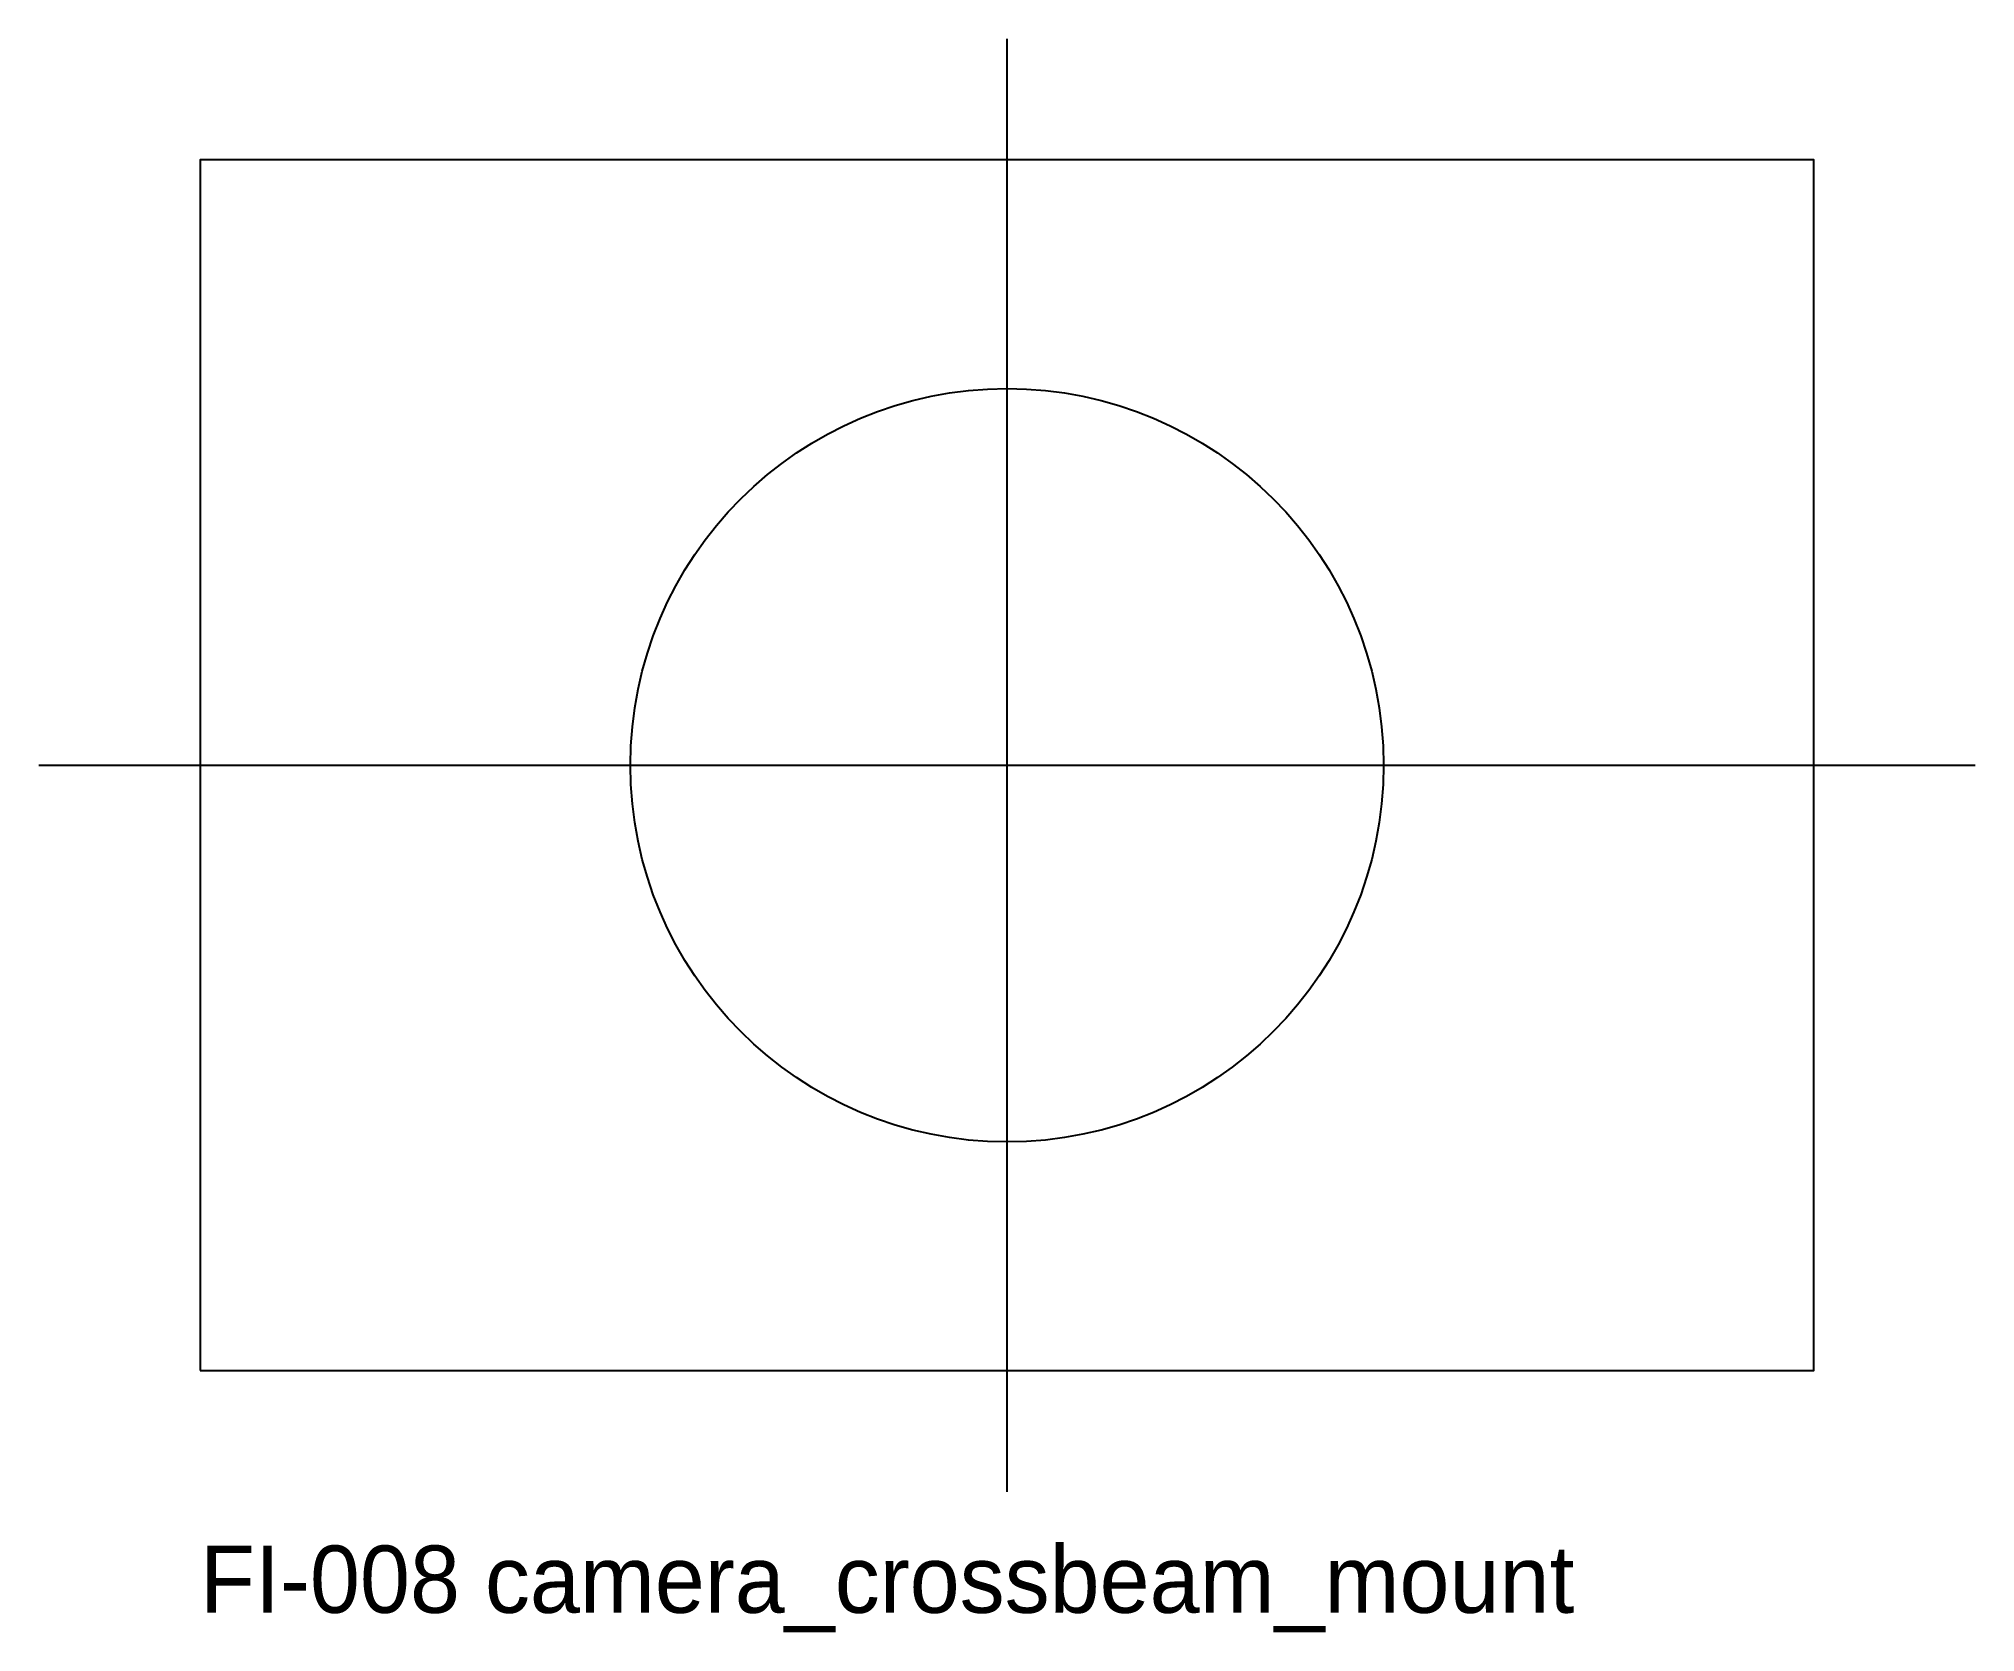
# Model space of a CAD drawing. Header units: millimetres. Extents: x -72 to 72, y -64 to 54.
import ezdxf

# ---------------------------------------------------------------- set-up
doc = ezdxf.new("R2010")
doc.units = ezdxf.units.MM
for name, color, linetype in [('CENTER', 3, 'Continuous'), ('HOLES', 1, 'Continuous'), ('OUTLINE', 7, 'Continuous'), ('TEXT', 2, 'Continuous')]:
    doc.layers.add(name, color=color, linetype=linetype)

msp = doc.modelspace()

# ---------------------------------------------------------------- linework, layer by layer
at = {"layer": 'CENTER'}
for p, q in [((0, -54), (0, 54)), ((-72, 0), (72, 0))]:
    msp.add_line(p, q, dxfattribs=at)
at = {"layer": 'HOLES'}
msp.add_circle((0, 0), 28, dxfattribs=at)
at = {"layer": 'OUTLINE'}
msp.add_lwpolyline([(-60, -45), (60, -45), (60, 45), (-60, 45)], close=True, dxfattribs=at)

# ---------------------------------------------------------------- texts
at = {"layer": 'TEXT'}
msp.add_text('FI-008 camera_crossbeam_mount', height=5, dxfattribs=at).set_placement((-60, -63))

doc.saveas('drawing.dxf')
